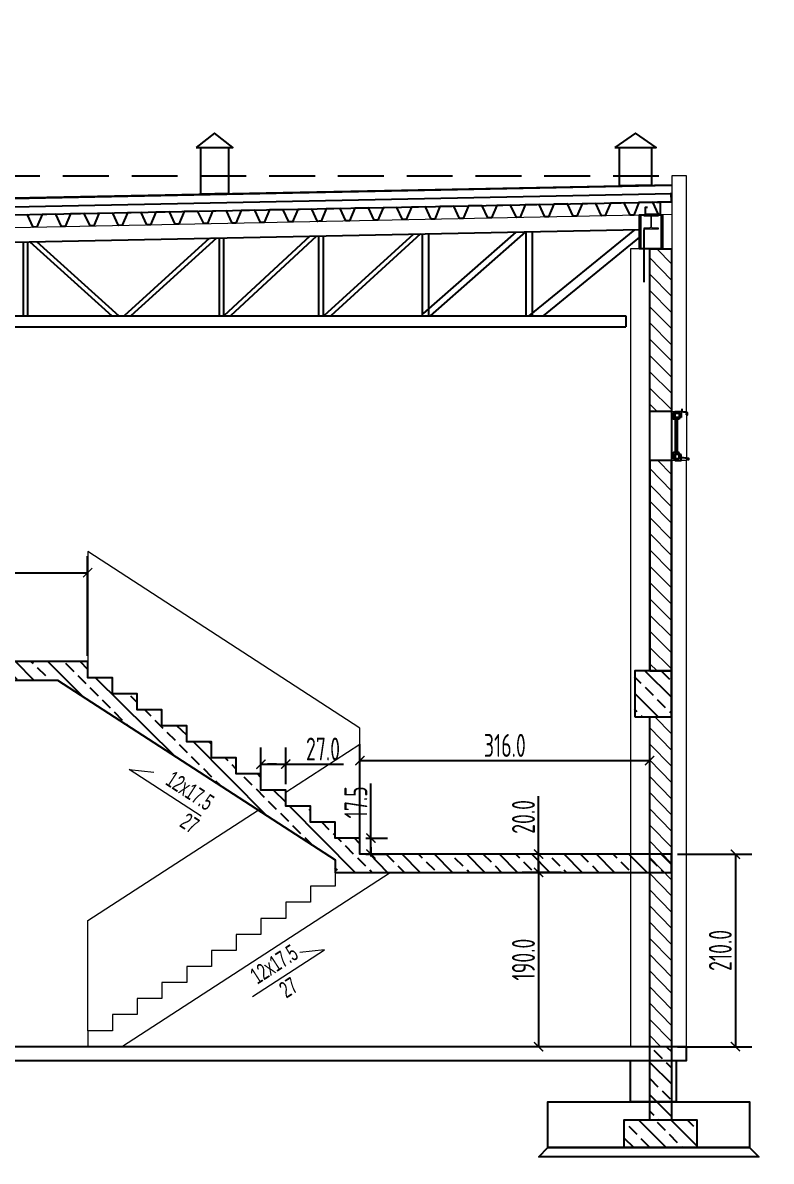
# Model space of a CAD drawing. Extents: x 6529560 to 6558080, y 5579316 to 5588131.
# Drawn here: x 6543848.13 to 6543856.29, y 5579524.12 to 5579536.54 of the extents above; entities that cross this region are included whole.
import ezdxf

# ---------------------------------------------------------------- set-up
doc = ezdxf.new("R2010")
doc.units = 0
doc.header["$MEASUREMENT"] = 0
doc.header["$PDSIZE"] = -5
doc.linetypes.add('DASHED', pattern=[0.75, 0.5, -0.25])
doc.linetypes.add('GR_SOLID', pattern=[0])
doc.layers.get('0').update_dxf_attribs({"color": 2, "linetype": 'CONTINUOUS', "lineweight": 5})
doc.layers.get('Defpoints').update_dxf_attribs({"linetype": 'CONTINUOUS'})
for name, color, linetype, lineweight in [('arch_linie widokowe', 4, 'CONTINUOUS', 13), ('arch_schody', 7, 'CONTINUOUS', 9), ('arch_sciany murowane wewnetrzne', 20, 'CONTINUOUS', 25), ('arch_sciany wewnetrzne murowane wypelnienie', 20, 'CONTINUOUS', 15), ('arch_wymiary', 2, 'CONTINUOUS', 13), ('FACHW_TRG_N8', 7, 'GR_SOLID', 18), ('STUETZE_N8', 7, 'GR_SOLID', 18), ('W_BETON_N6', 94, 'GR_SOLID', 18)]:
    doc.layers.add(name, color=color, linetype=linetype, lineweight=lineweight)
for name, color, linetype in [('Blech-verz_Schnitt', 2, 'CONTINUOUS'), ('Dachblech_Schnitt', 40, 'CONTINUOUS'), ('Dämmung_Schnitt', 1, 'CONTINUOUS'), ('Kon', 3, 'CONTINUOUS'), ('KONS_KW_100L', 1, 'DASHED'), ('KONS_KW_301L', 1, 'CONTINUOUS'), ('KONS_KW_304L', 4, 'CONTINUOUS'), ('KONS_KW_309H', 9, 'CONTINUOUS'), ('Os1', 6, 'CONTINUOUS'), ('T', 9, 'CONTINUOUS'), ('Tore-Türen_Schnitt', 9, 'CONTINUOUS'), ('Wandbl-Schnitt', 7, 'CONTINUOUS'), ('Zb', 2, 'CONTINUOUS')]:
    doc.layers.add(name, color=color, linetype=linetype)
doc.styles.add('ISO8', font='iso8.shx', dxfattribs={"width": 0.7})
doc.styles.add('ROMANS', font='romans.shx', dxfattribs={"width": 0.8})
doc.styles.get("Standard").update_dxf_attribs({"font": 'arial.ttf', "width": 0.75})
doc.linetypes.add('BATTING', pattern='A,0.0001,-0.1,[134,ltypeshp.shx,S=0.1,R=0,X=-0.1,Y=0],-0.2,[134,ltypeshp.shx,S=0.1,R=180,X=0.1,Y=0],-0.1', length=0.4001)
doc.dimstyles.new('biura', dxfattribs={"dimtxt": 0.25, "dimasz": 0.1, "dimexe": 0.18, "dimexo": 0.0625, "dimgap": 0.04, "dimtad": 1, "dimdec": 1, "dimlfac": 100, "dimzin": 0, "dimdsep": 46, "dimtxsty": 'ISO8', "dimblk": 'ARCHTICK', "dimcen": 0.09, "dimadec": 0, "dimazin": 0, "dimtfac": 1, "dimtdec": 1, "dimtix": 1, "dimtofl": 0, "dimtmove": 0, "dimatfit": 3, "dimldrblk": 'ARCHTICK', "dimfxl": 0.2, "dimfxlon": 1, "dimtolj": 1, "dimtzin": 0, "dimarcsym": 0})
doc.dimstyles.new('D-GB-50', dxfattribs={"dimscale": 50, "dimtxt": 2.5, "dimasz": 2.5, "dimexe": 1, "dimexo": 2, "dimtad": 1, "dimdec": 0, "dimtxsty": 'ROMANS', "dimblk": 'OBLIQUE', "dimcen": 2.5, "dimdle": 1, "dimclrd": 256, "dimclre": 256, "dimclrt": 2, "dimadec": 0, "dimazin": 0, "dimtfac": 1, "dimtdec": 0, "dimtix": 1, "dimtmove": 2, "dimatfit": 3, "dimfxl": 1, "dimarcsym": 0})

# ---------------------------------------------------------------- blocks, each defined once
blk = doc.blocks.new('_OBLIQUE')
at = {"color": 0, "linetype": 'ByBlock', "lineweight": -2}
blk.add_line((-0.5, -0.5), (0.5, 0.5), dxfattribs=at)
blk = doc.blocks.new('_ArchTick')
at = {"color": 0, "linetype": 'ByBlock', "const_width": 0.15}
blk.add_lwpolyline([(-0.5, -0.5), (0.5, 0.5)], dxfattribs=at)
blk = doc.blocks.new('*D1061')
at = {"layer": 'arch_wymiary', "color": 0, "lineweight": -2, "transparency": 16777216}
for p, q in [((6543851.923, 5579527.469), (6543851.923, 5579528.241)), ((6543851.866, 5579527.644), (6543852.103, 5579527.644)), ((6543851.923, 5579527.469), (6543851.923, 5579527.644)), ((6543851.923, 5579527.544), (6543851.923, 5579527.444)), ((6543851.866, 5579527.469), (6543852.103, 5579527.469))]:
    blk.add_line(p, q, dxfattribs=at)
at = {"layer": 'Defpoints', "color": 0, "transparency": 16777216}
for p in [(6543851.803, 5579527.644), (6543851.923, 5579527.644), (6543851.803, 5579527.469)]:
    blk.add_point(p, dxfattribs=at)
at = {"layer": 'arch_wymiary', "color": 0, "lineweight": -2, "transparency": 16777216, "xscale": 0.1, "yscale": 0.1, "zscale": 0.1}
for p, rotation in [((6543851.923, 5579527.644), 90), ((6543851.923, 5579527.469), 270)]:
    blk.add_blockref('_ArchTick', p, dxfattribs=dict(at, rotation=rotation))
at = {"layer": 'arch_wymiary', "color": 0, "transparency": 16777216, "insert": (6543851.758, 5579528.034), "char_height": 0.25, "attachment_point": 5, "rotation": 90, "style": 'ISO8'}
blk.add_mtext('\\A1;17.5', dxfattribs=at)
blk = doc.blocks.new('*D1062')
at = {"layer": 'arch_wymiary', "color": 0, "lineweight": -2, "transparency": 16777216}
for p, q in [((6543850.723, 5579528.231), (6543850.723, 5579528.631)), ((6543850.993, 5579528.231), (6543850.993, 5579528.631)), ((6543850.723, 5579528.451), (6543851.624, 5579528.451)), ((6543850.723, 5579528.451), (6543850.993, 5579528.451)), ((6543850.893, 5579528.451), (6543850.793, 5579528.451))]:
    blk.add_line(p, q, dxfattribs=at)
at = {"layer": 'Defpoints', "color": 0, "transparency": 16777216}
for p in [(6543850.993, 5579528.451), (6543850.723, 5579528.169), (6543850.993, 5579528.169)]:
    blk.add_point(p, dxfattribs=at)
at = {"layer": 'arch_wymiary', "color": 0, "lineweight": -2, "transparency": 16777216, "xscale": 0.1, "yscale": 0.1, "zscale": 0.1, "rotation": 180}
blk.add_blockref('_ArchTick', (6543850.723, 5579528.451), dxfattribs=at)
at = {"layer": 'arch_wymiary', "color": 0, "lineweight": -2, "transparency": 16777216, "xscale": 0.1, "yscale": 0.1, "zscale": 0.1}
blk.add_blockref('_ArchTick', (6543850.993, 5579528.451), dxfattribs=at)
at = {"layer": 'arch_wymiary', "color": 0, "transparency": 16777216, "insert": (6543851.4, 5579528.616), "char_height": 0.25, "attachment_point": 5, "style": 'ISO8'}
blk.add_mtext('\\A1;27.0', dxfattribs=at)
blk = doc.blocks.new('*D1063')
at = {"layer": 'arch_wymiary', "color": 0, "lineweight": -2, "transparency": 16777216}
for p, q in [((6543855.266, 5579527.469), (6543856.078, 5579527.469)), ((6543855.898, 5579527.469), (6543855.898, 5579525.369)), ((6543855.265, 5579525.369), (6543856.078, 5579525.369))]:
    blk.add_line(p, q, dxfattribs=at)
at = {"layer": 'Defpoints', "color": 0, "transparency": 16777216}
for p in [(6543855.203, 5579527.469), (6543855.202, 5579525.369), (6543855.898, 5579525.369)]:
    blk.add_point(p, dxfattribs=at)
at = {"layer": 'arch_wymiary', "color": 0, "lineweight": -2, "transparency": 16777216, "xscale": 0.1, "yscale": 0.1, "zscale": 0.1}
for p, rotation in [((6543855.898, 5579527.469), 90), ((6543855.898, 5579525.369), 270)]:
    blk.add_blockref('_ArchTick', p, dxfattribs=dict(at, rotation=rotation))
at = {"layer": 'arch_wymiary', "color": 0, "transparency": 16777216, "insert": (6543855.733, 5579526.419), "char_height": 0.25, "attachment_point": 5, "rotation": 90, "style": 'ISO8'}
blk.add_mtext('\\A1;210.0', dxfattribs=at)
blk = doc.blocks.new('*D1065')
at = {"layer": 'arch_wymiary', "color": 0, "lineweight": -2, "transparency": 16777216}
for p, q in [((6543853.751, 5579527.269), (6543853.751, 5579528.1)), ((6543853.997, 5579527.469), (6543853.571, 5579527.469)), ((6543853.751, 5579527.269), (6543853.751, 5579527.469)), ((6543853.751, 5579527.369), (6543853.751, 5579527.269)), ((6543853.997, 5579527.269), (6543853.571, 5579527.269))]:
    blk.add_line(p, q, dxfattribs=at)
at = {"layer": 'Defpoints', "color": 0, "transparency": 16777216}
for p in [(6543853.751, 5579527.469), (6543854.06, 5579527.469), (6543854.06, 5579527.269)]:
    blk.add_point(p, dxfattribs=at)
at = {"layer": 'arch_wymiary', "color": 0, "lineweight": -2, "transparency": 16777216, "xscale": 0.1, "yscale": 0.1, "zscale": 0.1}
for p, rotation in [((6543853.751, 5579527.469), 90), ((6543853.751, 5579527.269), 270)]:
    blk.add_blockref('_ArchTick', p, dxfattribs=dict(at, rotation=rotation))
at = {"layer": 'arch_wymiary', "color": 0, "transparency": 16777216, "insert": (6543853.586, 5579527.875), "char_height": 0.25, "attachment_point": 5, "rotation": 90, "style": 'ISO8'}
blk.add_mtext('\\A1;20.0', dxfattribs=at)
blk = doc.blocks.new('*D1066')
at = {"layer": 'arch_wymiary', "color": 0, "lineweight": -2, "transparency": 16777216}
for p, q in [((6543853.997, 5579527.269), (6543853.571, 5579527.269)), ((6543853.751, 5579527.269), (6543853.751, 5579525.369)), ((6543854.555, 5579525.369), (6543853.571, 5579525.369))]:
    blk.add_line(p, q, dxfattribs=at)
at = {"layer": 'Defpoints', "color": 0, "transparency": 16777216}
for p in [(6543854.06, 5579527.269), (6543853.751, 5579525.369), (6543854.618, 5579525.369)]:
    blk.add_point(p, dxfattribs=at)
at = {"layer": 'arch_wymiary', "color": 0, "lineweight": -2, "transparency": 16777216, "xscale": 0.1, "yscale": 0.1, "zscale": 0.1}
for p, rotation in [((6543853.751, 5579527.269), 90), ((6543853.751, 5579525.369), 270)]:
    blk.add_blockref('_ArchTick', p, dxfattribs=dict(at, rotation=rotation))
at = {"layer": 'arch_wymiary', "color": 0, "transparency": 16777216, "insert": (6543853.586, 5579526.319), "char_height": 0.25, "attachment_point": 5, "rotation": 90, "style": 'ISO8'}
blk.add_mtext('\\A1;190.0', dxfattribs=at)
blk = doc.blocks.new('*D1069')
at = {"layer": 'arch_wymiary', "color": 0, "lineweight": -2, "transparency": 16777216}
for p, q in [((6543843.903, 5579529.631), (6543843.903, 5579530.719)), ((6543848.833, 5579529.631), (6543848.833, 5579530.719)), ((6543843.903, 5579530.539), (6543848.833, 5579530.539))]:
    blk.add_line(p, q, dxfattribs=at)
at = {"layer": 'Defpoints', "color": 0, "transparency": 16777216}
for p in [(6543848.833, 5579530.539), (6543843.903, 5579529.569), (6543848.833, 5579529.569)]:
    blk.add_point(p, dxfattribs=at)
at = {"layer": 'arch_wymiary', "color": 0, "lineweight": -2, "transparency": 16777216, "xscale": 0.1, "yscale": 0.1, "zscale": 0.1, "rotation": 180}
blk.add_blockref('_ArchTick', (6543843.903, 5579530.539), dxfattribs=at)
at = {"layer": 'arch_wymiary', "color": 0, "lineweight": -2, "transparency": 16777216, "xscale": 0.1, "yscale": 0.1, "zscale": 0.1}
blk.add_blockref('_ArchTick', (6543848.833, 5579530.539), dxfattribs=at)
at = {"layer": 'arch_wymiary', "color": 0, "transparency": 16777216, "insert": (6543846.368, 5579530.704), "char_height": 0.25, "attachment_point": 5, "style": 'ISO8'}
blk.add_mtext('\\A1;493.0', dxfattribs=at)
blk = doc.blocks.new('*D1070')
at = {"layer": 'arch_wymiary', "color": 0, "lineweight": -2, "transparency": 16777216}
for p, q in [((6543851.803, 5579527.531), (6543851.803, 5579528.67)), ((6543854.963, 5579527.531), (6543854.963, 5579528.67)), ((6543851.803, 5579528.49), (6543854.963, 5579528.49))]:
    blk.add_line(p, q, dxfattribs=at)
at = {"layer": 'Defpoints', "color": 0, "transparency": 16777216}
for p in [(6543854.963, 5579528.49), (6543851.803, 5579527.469), (6543854.963, 5579527.469)]:
    blk.add_point(p, dxfattribs=at)
at = {"layer": 'arch_wymiary', "color": 0, "lineweight": -2, "transparency": 16777216, "xscale": 0.1, "yscale": 0.1, "zscale": 0.1, "rotation": 180}
blk.add_blockref('_ArchTick', (6543851.803, 5579528.49), dxfattribs=at)
at = {"layer": 'arch_wymiary', "color": 0, "lineweight": -2, "transparency": 16777216, "xscale": 0.1, "yscale": 0.1, "zscale": 0.1}
blk.add_blockref('_ArchTick', (6543854.963, 5579528.49), dxfattribs=at)
at = {"layer": 'arch_wymiary', "color": 0, "transparency": 16777216, "insert": (6543853.383, 5579528.655), "char_height": 0.25, "attachment_point": 5, "style": 'ISO8'}
blk.add_mtext('\\A1;316.0', dxfattribs=at)

msp = doc.modelspace()

# ---------------------------------------------------------------- hatches: boundary and pattern name
at = {"layer": 'arch_sciany wewnetrzne murowane wypelnienie'}
h = msp.add_hatch(dxfattribs=at)
h.set_pattern_fill('ANSI31', color=256, angle=90)
h.set_pattern_definition([(135, (49.44005, -110.03764), (-0.0883883476483, -0.0883883476483), [])])
h.paths.add_polyline_path([(6543855.2025, 5579532.2986), (6543854.9631, 5579532.2986), (6543854.9631, 5579534.072), (6543855.2025, 5579534.072)])
h.paths.add_polyline_path([(6543854.9631, 5579529.4676), (6543855.2025, 5579529.4676), (6543855.2025, 5579531.7636), (6543854.9631, 5579531.7636)])
h.paths.add_polyline_path([(6543854.9631, 5579528.9686), (6543855.2025, 5579528.9686), (6543855.2025, 5579525.3687), (6543854.9631, 5579525.3687)])
at = {"layer": 'KONS_KW_309H'}
h = msp.add_hatch(dxfattribs=at)
h.set_pattern_fill('ANSI33', color=256, scale=0.999982, angle=90)
h.set_pattern_definition([(135, (49.44005, -128.11746), (-0.176773564112, -0.176773564112), []), (135, (49.44005, -127.94069), (-0.176773564112, -0.176773564112), [0.124997785918, -0.062498892959])])
h.paths.add_polyline_path([(6543843.6633, 5579529.5687), (6543843.6633, 5579529.3687), (6543848.5042, 5579529.3687), (6543851.5333, 5579527.4054), (6543851.5333, 5579527.2686), (6543855.2025, 5579527.2686), (6543855.2025, 5579527.4687), (6543851.8033, 5579527.4687), (6543851.8033, 5579527.6437), (6543851.5333, 5579527.6437), (6543851.5333, 5579527.8187), (6543851.2633, 5579527.8187), (6543851.2633, 5579527.9937), (6543850.9933, 5579527.9937), (6543850.9933, 5579528.1687), (6543850.7233, 5579528.1687), (6543850.7233, 5579528.3437), (6543850.4533, 5579528.3437), (6543850.4533, 5579528.5187), (6543850.1833, 5579528.5187), (6543850.1833, 5579528.6937), (6543849.9133, 5579528.6937), (6543849.9133, 5579528.8687), (6543849.6433, 5579528.8687), (6543849.6433, 5579529.0437), (6543849.3733, 5579529.0437), (6543849.3733, 5579529.2187), (6543849.1033, 5579529.2187), (6543849.1033, 5579529.3937), (6543848.8333, 5579529.3937), (6543848.8333, 5579529.5687)])
h = msp.add_hatch(dxfattribs=at)
h.set_pattern_fill('ANSI33', color=256, scale=0.999982, angle=90)
h.set_pattern_definition([(135, (49.44005, -110.03764), (-0.176773564112, -0.176773564112), []), (135, (49.44005, -109.86087), (-0.176773564112, -0.176773564112), [0.124997785918, -0.062498892959])])
h.paths.add_polyline_path([(6543843.6633, 5579528.9686), (6543844.0639, 5579528.9686), (6543844.0639, 5579529.4676), (6543843.6633, 5579529.4676)])
h.paths.add_polyline_path([(6543854.8025, 5579528.9686), (6543855.2031, 5579528.9686), (6543855.2031, 5579529.4676), (6543854.8025, 5579529.4676)])
h = msp.add_hatch(dxfattribs=at)
h.set_pattern_fill('ANSI33', color=256, scale=0.999982, angle=90, style=0)
h.set_pattern_definition([(135, (6537032.9228, 5573673.6352), (-0.176773564, -0.176773564), []), (135, (6537032.9228, 5573673.81196), (-0.176773564, -0.176773564), [0.124997786, -0.062498893])])
h.paths.add_polyline_path([(6543855.2031, 5579525.3687), (6543854.9624, 5579525.3687), (6543854.9624, 5579524.5687), (6543855.2025, 5579524.5687)])
h = msp.add_hatch(dxfattribs=at)
h.set_pattern_fill('ANSI33', color=256, scale=0.999982, angle=90, style=0)
h.set_pattern_definition([(135, (6537032.69188, 5573673.1159), (-0.176773564, -0.176773564), []), (135, (6537032.69188, 5573673.29268), (-0.176773564, -0.176773564), [0.124997786, -0.062498893])])
h.paths.add_polyline_path([(6543855.4824, 5579524.5687), (6543854.6825, 5579524.5687), (6543854.6825, 5579524.2687), (6543855.4824, 5579524.2687)])

# ---------------------------------------------------------------- linework, layer by layer
at = {"elevation": -7.339}
msp.add_lwpolyline([(6543854.8982, 5579534.2894), (6543855.0582, 5579534.2894), (6543855.0582, 5579534.2984), (6543854.9962, 5579534.2984, -0.4142136), (6543854.9812, 5579534.3134), (6543854.9812, 5579534.4174, -0.4142136), (6543854.9962, 5579534.4324), (6543855.0582, 5579534.4324), (6543855.0582, 5579534.4414), (6543854.8982, 5579534.4414), (6543854.8982, 5579534.4324), (6543854.9602, 5579534.4324, -0.4142136), (6543854.9752, 5579534.4174), (6543854.9752, 5579534.3134, -0.4142136), (6543854.9602, 5579534.2984), (6543854.8982, 5579534.2984), (6543854.8982, 5579534.2894)], format="xyb", dxfattribs=at)
at = {"layer": 'arch_linie widokowe'}
msp.add_lwpolyline([(6543855.2031, 5579532.2986), (6543855.3631, 5579532.2986), (6543855.3631, 5579531.7636), (6543855.2031, 5579531.7636)], close=True, dxfattribs=at)
at = {"layer": 'arch_schody'}
for points, elevation in [([(6543851.8033, 5579527.6437), (6543851.8033, 5579528.8437), (6543848.8333, 5579530.7687), (6543848.8333, 5579529.5687)], 0.0184), ([(6543850.9933, 5579528.1437), (6543851.8033, 5579528.6687), (6543851.8033, 5579527.4687)], 0.0408), ([(6543850.0696, 5579527.8835), (6543849.2845, 5579528.3924), (6543849.5535, 5579528.3623)], 6.5179), ([(6543848.8333, 5579525.5437), (6543848.8333, 5579526.7437), (6543850.6938, 5579527.9495)], 0.0408), ([(6543850.631, 5579525.9169), (6543851.4161, 5579526.4258), (6543851.1471, 5579526.3957)], 6.5179)]:
    msp.add_lwpolyline(points, dxfattribs=dict(at, elevation=elevation))
at = {"layer": 'arch_schody', "elevation": 0.0408}
msp.add_lwpolyline([(6543848.8333, 5579525.3687), (6543849.2021, 5579525.3687), (6543852.1334, 5579527.2686), (6543851.5333, 5579527.2686), (6543851.5333, 5579527.1187), (6543851.2633, 5579527.1187), (6543851.2633, 5579526.9437), (6543850.9933, 5579526.9437), (6543850.9933, 5579526.7687), (6543850.7233, 5579526.7687), (6543850.7233, 5579526.5937), (6543850.4533, 5579526.5937), (6543850.4533, 5579526.4187), (6543850.1833, 5579526.4187), (6543850.1833, 5579526.2437), (6543849.9133, 5579526.2437), (6543849.9133, 5579526.0687), (6543849.6433, 5579526.0687), (6543849.6433, 5579525.8937), (6543849.3733, 5579525.8937), (6543849.3733, 5579525.7187), (6543849.1033, 5579525.7187), (6543849.1033, 5579525.5437), (6543848.8333, 5579525.5437)], close=True, dxfattribs=at)
at = {"layer": 'arch_sciany murowane wewnetrzne'}
for points, elevation in [([(6543854.9631, 5579534.072), (6543855.2025, 5579534.072), (6543855.2025, 5579529.4676), (6543854.9631, 5579529.4676)], -8.1744), ([(6543855.2025, 5579532.2986), (6543854.9631, 5579532.2986), (6543854.9631, 5579534.072), (6543855.2025, 5579534.072)], -8.1744), ([(6543854.9631, 5579529.4676), (6543855.2025, 5579529.4676), (6543855.2025, 5579531.7636), (6543854.9631, 5579531.7636)], -8.1744), ([(6543854.9631, 5579528.9686), (6543855.2025, 5579528.9686), (6543855.2025, 5579525.3687), (6543854.9631, 5579525.3687)], 6.5035)]:
    msp.add_lwpolyline(points, close=True, dxfattribs=dict(at, elevation=elevation))
at = {"layer": 'Blech-verz_Schnitt', "elevation": 7.3613}
for points in [[(6543855.1942, 5579534.6829), (6543855.1962, 5579534.583), (6543854.8962, 5579534.577)], [(6543855.0381, 5579534.5811), (6543855.0781, 5579534.5811), (6543855.0781, 5579534.4461), (6543854.9181, 5579534.4461), (6543854.9181, 5579534.5261), (6543854.9381, 5579534.5261)]]:
    msp.add_lwpolyline(points, dxfattribs=at)
at = {"layer": 'Dachblech_Schnitt', "elevation": 7.3613}
for points in [[(6543851.3589, 5579534.3717), (6543851.3389, 5579534.3713), (6543851.2763, 5579534.5051), (6543851.1263, 5579534.5021), (6543851.069, 5579534.3659), (6543851.029, 5579534.3651), (6543850.9663, 5579534.4989), (6543850.8164, 5579534.4959), (6543850.7591, 5579534.3597), (6543850.7191, 5579534.3589), (6543850.6564, 5579534.4927), (6543850.5064, 5579534.4897), (6543850.4491, 5579534.3535), (6543850.4291, 5579534.3531)], [(6543852.2887, 5579534.3903), (6543852.2687, 5579534.3899), (6543852.206, 5579534.5237), (6543852.0561, 5579534.5207), (6543851.9988, 5579534.3845), (6543851.9588, 5579534.3837), (6543851.8961, 5579534.5175), (6543851.7461, 5579534.5145), (6543851.6889, 5579534.3783), (6543851.6489, 5579534.3775), (6543851.5862, 5579534.5113), (6543851.4362, 5579534.5083), (6543851.3789, 5579534.3721), (6543851.3589, 5579534.3717)], [(6543853.2185, 5579534.4089), (6543853.1985, 5579534.4085), (6543853.1358, 5579534.5423), (6543852.9859, 5579534.5393), (6543852.9286, 5579534.4031), (6543852.8886, 5579534.4023), (6543852.8259, 5579534.5361), (6543852.6759, 5579534.5331), (6543852.6187, 5579534.3969), (6543852.5787, 5579534.3961), (6543852.516, 5579534.5299), (6543852.366, 5579534.5269), (6543852.3087, 5579534.3907), (6543852.2887, 5579534.3903)], [(6543854.1483, 5579534.4275), (6543854.1283, 5579534.4271), (6543854.0656, 5579534.5609), (6543853.9157, 5579534.5579), (6543853.8584, 5579534.4217), (6543853.8184, 5579534.4209), (6543853.7557, 5579534.5547), (6543853.6057, 5579534.5517), (6543853.5485, 5579534.4155), (6543853.5085, 5579534.4147), (6543853.4458, 5579534.5485), (6543853.2958, 5579534.5455), (6543853.2385, 5579534.4093), (6543853.2185, 5579534.4089)], [(6543855.0781, 5579534.4461), (6543855.0581, 5579534.4457), (6543854.9954, 5579534.5795), (6543854.8455, 5579534.5765), (6543854.7882, 5579534.4403), (6543854.7482, 5579534.4395), (6543854.6855, 5579534.5733), (6543854.5355, 5579534.5703), (6543854.4783, 5579534.4341), (6543854.4383, 5579534.4333), (6543854.3756, 5579534.5671), (6543854.2256, 5579534.5641), (6543854.1683, 5579534.4279), (6543854.1483, 5579534.4275)], [(6543848.5695, 5579534.3159), (6543848.5495, 5579534.3155), (6543848.4869, 5579534.4493), (6543848.3369, 5579534.4463), (6543848.2796, 5579534.3101), (6543848.2396, 5579534.3093), (6543848.1769, 5579534.4431), (6543848.027, 5579534.4401), (6543847.9697, 5579534.3039), (6543847.9297, 5579534.3031), (6543847.867, 5579534.4369), (6543847.717, 5579534.4339), (6543847.6597, 5579534.2977), (6543847.6397, 5579534.2973)], [(6543849.4993, 5579534.3345), (6543849.4793, 5579534.3341), (6543849.4167, 5579534.4679), (6543849.2667, 5579534.4649), (6543849.2094, 5579534.3287), (6543849.1694, 5579534.3279), (6543849.1067, 5579534.4617), (6543848.9568, 5579534.4587), (6543848.8995, 5579534.3225), (6543848.8595, 5579534.3217), (6543848.7968, 5579534.4555), (6543848.6468, 5579534.4525), (6543848.5895, 5579534.3163), (6543848.5695, 5579534.3159)], [(6543850.4291, 5579534.3531), (6543850.4091, 5579534.3527), (6543850.3465, 5579534.4865), (6543850.1965, 5579534.4835), (6543850.1392, 5579534.3473), (6543850.0992, 5579534.3465), (6543850.0365, 5579534.4803), (6543849.8866, 5579534.4773), (6543849.8293, 5579534.3411), (6543849.7893, 5579534.3403), (6543849.7266, 5579534.4741), (6543849.5766, 5579534.4711), (6543849.5193, 5579534.3349), (6543849.4993, 5579534.3345)]]:
    msp.add_lwpolyline(points, dxfattribs=at)
at = {"layer": 'Dämmung_Schnitt'}
for p, q in [((6543844.1592, 5579534.5489, 7.3613), (6543855.1994, 5579534.7711, 7.3613)), ((6543844.1592, 5579534.5489, 7.3613), (6543855.1994, 5579534.7711, 7.3613)), ((6543844.1593, 5579534.5439, 7.3613), (6543855.1995, 5579534.7661, 7.3613)), ((6543844.163, 5579534.364, 7.3613), (6543855.2031, 5579534.5861, 7.3613)), ((6543844.163, 5579534.364, 7.3613), (6543855.2031, 5579534.5861, 7.3613))]:
    msp.add_line(p, q, dxfattribs=at)
at = {"layer": 'Dämmung_Schnitt', "linetype": 'BATTING', "ltscale": 180}
msp.add_line((6543844.1611, 5579534.4539, 7.3613), (6543855.2013, 5579534.6761, 7.3613), dxfattribs=at)
at = {"layer": 'Dämmung_Schnitt', "elevation": 7.3613}
msp.add_lwpolyline([(6543855.2045, 5579534.6755, 0.029482), (6543855.2045, 5579534.6729, 0.029482)], format="xyb", dxfattribs=at)
msp.add_lwpolyline([(6543855.2045, 5579534.6755, 0.029482), (6543855.2045, 5579534.6729, 0.029482)], format="xyb", dxfattribs=at)
at = {"layer": 'FACHW_TRG_N8'}
msp.add_line((6543843.9033, 5579534.2226, 7.3613), (6543855.2042, 5579534.4487, 7.3613), dxfattribs=at)
at = {"layer": 'Kon'}
for p, q in [((6543854.8657, 5579534.072, -22.0393), (6543854.8657, 5579534.4414, -7.339)), ((6543855.0907, 5579534.072, -22.0393), (6543855.0907, 5579534.4414, -7.339)), ((6543844.2532, 5579534.0696, 7.3613), (6543854.8532, 5579534.2816, 7.3613)), ((6543853.5014, 5579534.2546, 7.3613), (6543852.4919, 5579533.3674, 7.3613)), ((6543853.6099, 5579534.2567, 7.3613), (6543852.5681, 5579533.3411, 7.3613)), ((6543853.6139, 5579533.3411, 7.3613), (6543853.6139, 5579534.2568, 7.3613)), ((6543854.7963, 5579534.2805, 7.3613), (6543853.6433, 5579533.3411, 7.3613)), ((6543853.6839, 5579533.3411, 7.3613), (6543853.6839, 5579534.2582, 7.3613)), ((6543848.128, 5579534.1471, 7.3613), (6543848.128, 5579533.3411, 7.3613)), ((6543848.178, 5579534.1481, 7.3613), (6543848.178, 5579533.3411, 7.3613)), ((6543848.2032, 5579534.1486, 7.3613), (6543849.0973, 5579533.3411, 7.3613)), ((6543848.2762, 5579534.15, 7.3613), (6543849.1719, 5579533.3411, 7.3613)), ((6543850.163, 5579534.1878, 7.3613), (6543849.23, 5579533.3411, 7.3613)), ((6543850.239, 5579534.1893, 7.3613), (6543849.3044, 5579533.3411, 7.3613)), ((6543850.2662, 5579534.1898, 7.3613), (6543850.2662, 5579533.3411, 7.3613)), ((6543850.3162, 5579534.1908, 7.3613), (6543850.3162, 5579533.3411, 7.3613)), ((6543851.2555, 5579534.2096, 7.3613), (6543850.3191, 5579533.3411, 7.3613)), ((6543851.3307, 5579534.2111, 7.3613), (6543850.3926, 5579533.3411, 7.3613)), ((6543851.3562, 5579533.3411, 7.3613), (6543851.3562, 5579534.2116, 7.3613)), ((6543851.4062, 5579533.3411, 7.3613), (6543851.4062, 5579534.2126, 7.3613)), ((6543852.3874, 5579534.2323, 7.3613), (6543851.4099, 5579533.3411, 7.3613)), ((6543852.4633, 5579534.2338, 7.3613), (6543851.4842, 5579533.3411, 7.3613)), ((6543852.4801, 5579534.2341, 7.3613), (6543852.4801, 5579533.3411, 7.3613)), ((6543852.5501, 5579534.2355, 7.3613), (6543852.5501, 5579533.3411, 7.3613)), ((6543854.8532, 5579534.1978, 7.3613), (6543853.8017, 5579533.3411, 7.3613)), ((6543843.9533, 5579533.3411, 7.3613), (6543854.7031, 5579533.3411, -7.339)), ((6543854.7031, 5579533.3411, -7.339), (6543854.7031, 5579533.2211, -7.339)), ((6543843.9533, 5579533.2211, 7.3613), (6543854.7031, 5579533.2211, -7.339))]:
    msp.add_line(p, q, dxfattribs=at)
at = {"layer": 'Kon', "elevation": -7.339}
msp.add_lwpolyline([(6543855.1032, 5579534.072), (6543854.8532, 5579534.072), (6543854.8532, 5579534.4414), (6543855.1032, 5579534.4414)], close=True, dxfattribs=at)
at = {"layer": 'KONS_KW_100L'}
msp.add_line((6543844.0633, 5579534.8685), (6543855.2031, 5579534.8685), dxfattribs=at)
at = {"layer": 'KONS_KW_301L'}
for points, elevation in [([(6543850.0176, 5579535.1759), (6543850.4176, 5579535.1759), (6543850.2176, 5579535.3348)], 0.0369), ([(6543854.5835, 5579535.1759), (6543855.0335, 5579535.1759), (6543854.8085, 5579535.3348)], 7.3613), ([(6543850.0676, 5579535.1759), (6543850.3676, 5579535.1759), (6543850.3676, 5579534.6738), (6543850.0676, 5579534.6678)], 0.0369), ([(6543854.6335, 5579535.1759), (6543854.9835, 5579535.1759), (6543854.9821, 5579534.7667), (6543854.6321, 5579534.7596)], 7.3613)]:
    msp.add_lwpolyline(points, close=True, dxfattribs=dict(at, elevation=elevation))
at = {"layer": 'KONS_KW_304L'}
for p, q in [((6543854.8025, 5579529.4686, 6.5035), (6543854.8025, 5579528.9686, 6.5035)), ((6543855.2025, 5579528.9686, 6.5035), (6543855.2025, 5579529.4686, 6.5035)), ((6543854.8025, 5579528.9686, 6.5035), (6543855.2025, 5579528.9686, 6.5035))]:
    msp.add_line(p, q, dxfattribs=at)
at = {"layer": 'KONS_KW_304L', "elevation": 0.0408}
msp.add_lwpolyline([(6543843.6633, 5579529.3687), (6543848.5042, 5579529.3687), (6543851.5333, 5579527.4054), (6543851.5333, 5579527.2686), (6543855.2025, 5579527.2686), (6543855.2025, 5579527.4687), (6543851.8033, 5579527.4687), (6543851.8033, 5579527.6437), (6543851.5333, 5579527.6437), (6543851.5333, 5579527.8187), (6543851.2633, 5579527.8187), (6543851.2633, 5579527.9937), (6543850.9933, 5579527.9937), (6543850.9933, 5579528.1687), (6543850.7233, 5579528.1687), (6543850.7233, 5579528.3437), (6543850.4533, 5579528.3437), (6543850.4533, 5579528.5187), (6543850.1833, 5579528.5187), (6543850.1833, 5579528.6937), (6543849.9133, 5579528.6937), (6543849.9133, 5579528.8687), (6543849.6433, 5579528.8687), (6543849.6433, 5579529.0437), (6543849.3733, 5579529.0437), (6543849.3733, 5579529.2187), (6543849.1033, 5579529.2187), (6543849.1033, 5579529.3937), (6543848.8333, 5579529.3937), (6543848.8333, 5579529.5687), (6543843.6633, 5579529.5687)], dxfattribs=at)
at = {"layer": 'KONS_KW_304L'}
for points, elevation in [([(6543854.8025, 5579528.9686), (6543855.2031, 5579528.9686), (6543855.2031, 5579529.4676), (6543854.8025, 5579529.4676)], 6.5035), ([(6543843.4033, 5579525.2187), (6543855.3631, 5579525.2187), (6543855.3631, 5579525.3687), (6543843.4033, 5579525.3687)], 13.8425)]:
    msp.add_lwpolyline(points, close=True, dxfattribs=dict(at, elevation=elevation))
at = {"layer": 'Os1'}
msp.add_line((6543854.9031, 5579533.7074, 7.3613), (6543854.9031, 5579534.2826, 7.3613), dxfattribs=at)
at = {"layer": 'STUETZE_N8'}
for points in [[(6543855.2031, 5579527.2372), (6543855.2031, 5579534.072), (6543854.7531, 5579534.072), (6543854.7531, 5579529.4686)], [(6543854.7531, 5579529.4686), (6543854.7531, 5579525.3687), (6543855.2031, 5579525.3687), (6543855.2031, 5579527.2372)]]:
    msp.add_lwpolyline(points, dxfattribs=at)
at = {"layer": 'T', "elevation": -13.8793}
msp.add_lwpolyline([(6543856.0532, 5579524.2687), (6543856.1532, 5579524.1687), (6543853.7532, 5579524.1687), (6543853.8532, 5579524.2687), (6543856.0532, 5579524.2687)], dxfattribs=at)
at = {"layer": 'Tore-Türen_Schnitt'}
for p, q in [((6543855.246, 5579531.8486, -0.0004), (6543855.246, 5579532.2136, 0)), ((6543855.251, 5579531.8486, -0.0004), (6543855.251, 5579532.2136, 0)), ((6543855.261, 5579531.8486, -0.0004), (6543855.261, 5579532.2136, 0)), ((6543855.266, 5579531.8486, -0.0004), (6543855.266, 5579532.2136, 0))]:
    msp.add_line(p, q, dxfattribs=at)
at = {"layer": 'Tore-Türen_Schnitt', "elevation": -0.0004}
for points in [[(6543855.286, 5579532.2136), (6543855.221, 5579532.2136), (6543855.221, 5579532.2786), (6543855.286, 5579532.2786)], [(6543855.306, 5579532.2336), (6543855.241, 5579532.2336), (6543855.241, 5579532.2986), (6543855.306, 5579532.2986)], [(6543855.286, 5579531.8486), (6543855.221, 5579531.8486), (6543855.221, 5579531.7836), (6543855.286, 5579531.7836)], [(6543855.306, 5579531.8286), (6543855.241, 5579531.8286), (6543855.241, 5579531.7636), (6543855.306, 5579531.7636)]]:
    msp.add_lwpolyline(points, close=True, dxfattribs=at)
msp.add_lwpolyline([(6543855.306, 5579531.7986), (6543855.386, 5579531.7886), (6543855.386, 5579531.7686), (6543855.381, 5579531.7686), (6543855.381, 5579531.7836), (6543855.306, 5579531.7936), (6543855.306, 5579531.7986)], dxfattribs=at)
at = {"layer": 'W_BETON_N6'}
msp.add_lwpolyline([(6543855.2031, 5579532.2986), (6543855.3631, 5579532.2986), (6543855.3631, 5579534.8686), (6543855.2031, 5579534.8685)], close=True, dxfattribs=at)
at = {"layer": 'W_BETON_N6', "elevation": 7.339}
msp.add_lwpolyline([(6543855.2031, 5579525.3687), (6543855.3631, 5579525.3687), (6543855.3631, 5579531.7636), (6543855.2031, 5579531.7636)], close=True, dxfattribs=at)
at = {"layer": 'Wandbl-Schnitt', "elevation": 0}
msp.add_lwpolyline([(6543855.313, 5579532.3266), (6543855.313, 5579532.2966), (6543855.373, 5579532.2866), (6543855.373, 5579532.2566), (6543855.358, 5579532.2716)], dxfattribs=at)
at = {"layer": 'Zb'}
for p, q in [((6543854.9624, 5579525.3687, 10.0249), (6543854.9624, 5579524.5687, 3.4845)), ((6543855.2025, 5579525.4016, 10.0249), (6543855.2025, 5579524.5687, 3.4845))]:
    msp.add_line(p, q, dxfattribs=at)
at = {"layer": 'Zb', "extrusion": (0, 0, -1)}
for points in [[(-6543854.7531, 5579525.2187), (-6543855.2525, 5579525.2187), (-6543855.2525, 5579524.7687), (-6543854.7531, 5579524.7687), (-6543854.7531, 5579525.2187)], [(-6543855.2025, 5579525.2187), (-6543855.2025, 5579524.7687)]]:
    msp.add_lwpolyline(points, dxfattribs=at)
at = {"layer": 'Zb'}
for points, elevation in [([(6543856.0532, 5579524.2687), (6543853.8532, 5579524.2687), (6543853.8532, 5579524.7687), (6543856.0532, 5579524.7687)], -13.8793), ([(6543854.6825, 5579524.2687), (6543855.4824, 5579524.2687), (6543855.4824, 5579524.5687), (6543854.6825, 5579524.5687)], 3.4845)]:
    msp.add_lwpolyline(points, close=True, dxfattribs=dict(at, elevation=elevation))

# ---------------------------------------------------------------- texts
at = {"layer": 'arch_schody', "char_height": 0.18, "width": 0.801577}
for s, insert, attachment_point, rotation in [('{\\fArial Narrow|b0|i0|c238|p34;12x17.5\\P27}', (6543849.9692, 5579527.6842, 6.4955), 9, 327.05078), ('\\pi0.1371;{\\fArial Narrow|b0|i0|c238|p34;12x17.5\\P\\pi0.32058;27}', (6543850.7314, 5579525.7176, 6.4955), 7, 32.94922)]:
    msp.add_mtext(s, dxfattribs=dict(at, insert=insert, attachment_point=attachment_point, rotation=rotation))

# ---------------------------------------------------------------- dimensions: what is measured, and where the dimension line sits
at = {"layer": 'arch_wymiary'}
for base, p1, p2, picture, middle in [((6543848.8333, 5579530.5391, 6.5402), (6543843.9033, 5579529.5687, 0.0408), (6543848.8333, 5579529.5687, 0.0408), '*D1069', (6543846.3683, 5579530.7041, 6.5402)), ((6543854.9631, 5579528.4903, 6.5402), (6543851.8033, 5579527.4687, 0.0408), (6543854.9631, 5579527.4687, 6.5035), '*D1070', (6543853.3832, 5579528.6553, 6.5402))]:
    dim = msp.add_linear_dim(base=base, p1=p1, p2=p2, dimstyle='biura', override={"dimfxl": 2}, dxfattribs=at)
    dim.commit()
    dim.dimension.update_dxf_attribs({"geometry": picture, "text_midpoint": middle})
dim = msp.add_linear_dim(base=(6543850.9933, 5579528.4515, 6.5402), p1=(6543850.7233, 5579528.1687, 0.0408), p2=(6543850.9933, 5579528.1687, 0.0408), dimstyle='biura', override={"dimfxl": 2}, dxfattribs=at)
dim.commit()
dim.dimension.update_dxf_attribs({"geometry": '*D1062', "text_midpoint": (6543851.4, 5579528.4515, 6.5402), "dimtype": 160})
for base, p1, p2, picture, middle in [((6543851.9233, 5579527.6437, 6.5402), (6543851.8033, 5579527.4687, 0.0408), (6543851.8033, 5579527.6437, 0.0408), '*D1061', (6543851.9233, 5579528.0337, 6.5402)), ((6543853.7512, 5579527.4687, 6.5402), (6543854.0597, 5579527.2686, 0.0408), (6543854.0597, 5579527.4687, 0.0408), '*D1065', (6543853.7512, 5579527.8754, 6.5402))]:
    dim = msp.add_linear_dim(base=base, p1=p1, p2=p2, angle=90, dimstyle='biura', override={"dimfxl": 2}, dxfattribs=at)
    dim.commit()
    dim.dimension.update_dxf_attribs({"geometry": picture, "text_midpoint": middle, "dimtype": 160})
for base, p1, p2, override, picture, middle in [((6543855.8977, 5579525.3687, 6.5402), (6543855.2031, 5579527.4687, 0.0408), (6543855.2025, 5579525.3687, 6.5035), {"dimfxl": 2}, '*D1063', (6543855.7327, 5579526.4187, 6.5402)), ((6543853.7512, 5579525.3687, 6.5402), (6543854.0597, 5579527.2686, 0.0408), (6543854.6176, 5579525.3687, 13.8425), {"dimtmove": 1, "dimfxl": 2}, '*D1066', (6543853.5862, 5579526.3187, 6.5402))]:
    dim = msp.add_linear_dim(base=base, p1=p1, p2=p2, angle=90, dimstyle='biura', override=override, dxfattribs=at)
    dim.commit()
    dim.dimension.update_dxf_attribs({"geometry": picture, "text_midpoint": middle})

# ---------------------------------------------------------------- leaders
at = {"color": 1}
for points in [[(6543807.9328, 5579535.0595, -14.4258), (6543808.7702, 5579536.5599, -14.4258), (6543816.3451, 5579536.5599, -14.4258)], [(6543788.8584, 5579497.6965, -27.825), (6543789.6957, 5579499.1969, -27.825), (6543797.2706, 5579499.1969, -27.825)]]:
    msp.add_leader(points, dimstyle='D-GB-50', override={"dimclrd": 0}, dxfattribs=at)

doc.saveas('drawing.dxf')
